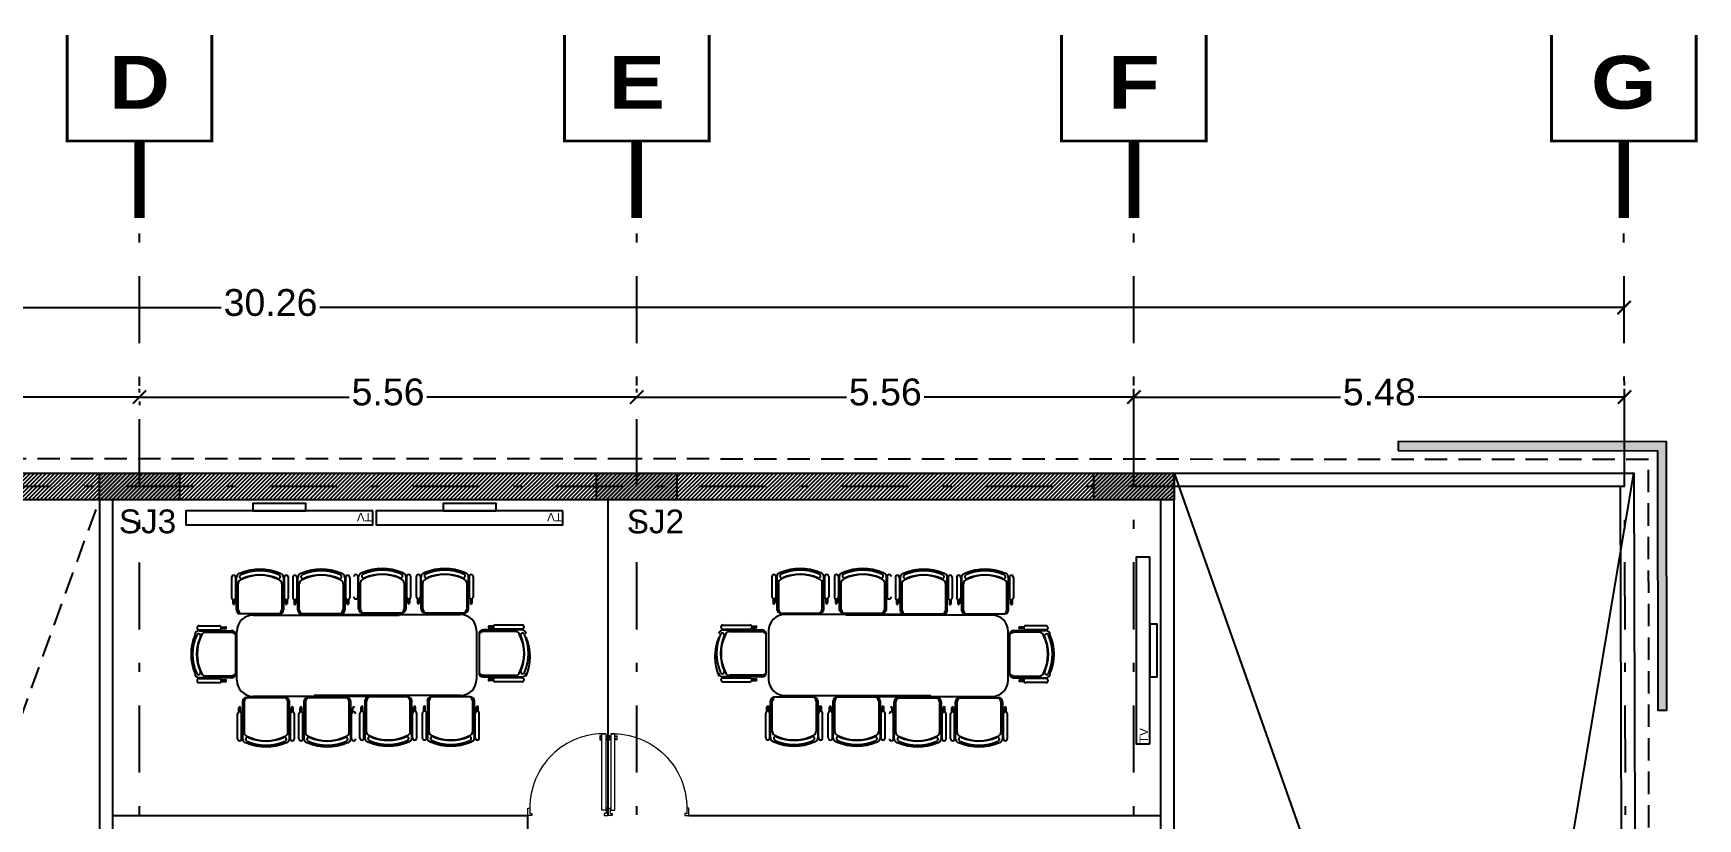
# Model space of a CAD drawing. Header units: millimetres. Extents: x -101 to 3415, y -52 to 1366.
# Drawn here: x 19.76 to 38.37, y 202.74 to 211.52 of the extents above; entities that cross this region are included whole.
import ezdxf
from ezdxf.enums import TextEntityAlignment as Align

# ---------------------------------------------------------------- set-up
doc = ezdxf.new("R2010")
doc.units = ezdxf.units.MM
for name, pattern in [('XR EJES SUPERIORES$0$DASHDOT2', [0.5, 0.25, -0.125, 0, -0.125]), ('XR LINDERO N$0$A-100a LALA IRAPUATO nave equipo$0$HIDDEN', [0.375, 0.25, -0.125]), ('XR N4$0$HIDDEN', [0.375, 0.25, -0.125])]:
    doc.linetypes.add(name, pattern=pattern)
for name, color, linetype in [('00_ARQ', 8, 'Continuous'), ('ARQ_MOBILIARIO', 8, 'Continuous'), ('Texto_Iluminación', 7, 'Continuous'), ('XR EJES SUPERIORES$0$A-COTAS', 8, 'Continuous'), ('XR EJES SUPERIORES$0$A-EJES', 8, 'XR EJES SUPERIORES$0$DASHDOT2')]:
    doc.layers.add(name, color=color, linetype=linetype)
doc.styles.add('TÍTULO', font='arial.ttf', dxfattribs={"height": 0.19})
doc.styles.add('XR EJES SUPERIORES$0$protot1', font='')
doc.styles.add('XR EJES SUPERIORES$0$Standard', font='arial.ttf')
doc.styles.get('XR EJES SUPERIORES$0$protot1').set_extended_font_data('Arial Black')
doc.dimstyles.new('XR EJES SUPERIORES$0$PAÑOS50', dxfattribs={"dimscale": 0.5, "dimtxt": 0.6, "dimasz": 0.3, "dimexe": 0.18, "dimexo": 0.1, "dimgap": 0.09, "dimtad": 0, "dimtih": 1, "dimtoh": 1, "dimzin": 0, "dimdsep": 46, "dimtxsty": 'XR EJES SUPERIORES$0$Standard', "dimblk": 'XR EJES SUPERIORES$0$_ArchTick', "dimcen": 0.09, "dimclrd": 256, "dimclre": 256, "dimclrt": 2, "dimadec": 0, "dimazin": 0, "dimtfac": 1, "dimtix": 1, "dimtmove": 2, "dimatfit": 3, "dimldrblk": 'XR EJES SUPERIORES$0$_ArchTick', "dimfxl": 0.18, "dimtvp": 0.18, "dimtolj": 1, "dimtzin": 0, "dimarcsym": 0})

# ---------------------------------------------------------------- blocks, each defined once
blk = doc.blocks.new('XR EJES SUPERIORES$0$EJE_HOR')
at = {"color": 1, "linetype": 'Continuous', "const_width": 0.025}
blk.add_lwpolyline([(-0.616, 0.909), (-0.616, 0.005), (0.616, 0.005), (0.616, 0.909)], dxfattribs=at)
at = {"color": 2, "linetype": 'Continuous', "const_width": 0.09}
blk.add_lwpolyline([(0, 0), (0, -0.652)], dxfattribs=at)
at = {"color": 4, "style": 'XR EJES SUPERIORES$0$protot1', "oblique": 360}
blk.add_attdef('EJE', text='', height=0.45, dxfattribs=at).set_placement((0, 0.279), align=Align.CENTER)
blk = doc.blocks.new('XR EJES SUPERIORES$0$_ArchTick')
at = {"color": 0, "linetype": 'ByBlock', "const_width": 0.15}
blk.add_lwpolyline([(-0.5, -0.5), (0.5, 0.5)], dxfattribs=at)
blk = doc.blocks.new('*D36')
at = {"layer": 'Defpoints', "color": 0, "linetype": 'Continuous', "transparency": 16777216}
for p in [(13.821, 0.657), (13.821, 0.657), (19.38, 0.657)]:
    blk.add_point(p, dxfattribs=at)
at = {"layer": 'XR EJES SUPERIORES$0$A-COTAS', "linetype": 'Continuous', "lineweight": -2, "transparency": 16777216}
for p, q in [((13.821, 0.707), (13.821, 0.747)), ((19.38, 0.707), (19.38, 0.747)), ((13.821, 0.657), (16.166, 0.657)), ((19.38, 0.657), (17.035, 0.657))]:
    blk.add_line(p, q, dxfattribs=at)
at = {"layer": 'XR EJES SUPERIORES$0$A-COTAS', "linetype": 'Continuous', "lineweight": -2, "transparency": 16777216, "xscale": 0.15, "yscale": 0.15, "zscale": 0.15, "rotation": 180}
blk.add_blockref('XR EJES SUPERIORES$0$_ArchTick', (13.821, 0.657), dxfattribs=at)
at = {"layer": 'XR EJES SUPERIORES$0$A-COTAS', "linetype": 'Continuous', "lineweight": -2, "transparency": 16777216, "xscale": 0.15, "yscale": 0.15, "zscale": 0.15}
blk.add_blockref('XR EJES SUPERIORES$0$_ArchTick', (19.38, 0.657), dxfattribs=at)
at = {"layer": 'XR EJES SUPERIORES$0$A-COTAS', "color": 2, "linetype": 'Continuous', "transparency": 16777216, "insert": (16.6, 0.712), "char_height": 0.3, "attachment_point": 5, "style": 'XR EJES SUPERIORES$0$Standard'}
blk.add_mtext('\\A1;5.56', dxfattribs=at)
blk = doc.blocks.new('*D37')
at = {"layer": 'Defpoints', "color": 0, "linetype": 'Continuous', "transparency": 16777216}
for p in [(0.155, 1.571), (30.418, 1.657), (30.418, 1.638)]:
    blk.add_point(p, dxfattribs=at)
at = {"layer": 'XR EJES SUPERIORES$0$A-COTAS', "linetype": 'Continuous', "lineweight": -2, "transparency": 16777216}
for p, q in [((0.155, 1.621), (0.155, 1.747)), ((30.418, 1.688), (30.418, 1.747)), ((0.155, 1.657), (14.735, 1.657)), ((30.418, 1.657), (15.837, 1.657))]:
    blk.add_line(p, q, dxfattribs=at)
at = {"layer": 'XR EJES SUPERIORES$0$A-COTAS', "linetype": 'Continuous', "lineweight": -2, "transparency": 16777216, "xscale": 0.15, "yscale": 0.15, "zscale": 0.15, "rotation": 180}
blk.add_blockref('XR EJES SUPERIORES$0$_ArchTick', (0.155, 1.657), dxfattribs=at)
at = {"layer": 'XR EJES SUPERIORES$0$A-COTAS', "linetype": 'Continuous', "lineweight": -2, "transparency": 16777216, "xscale": 0.15, "yscale": 0.15, "zscale": 0.15}
blk.add_blockref('XR EJES SUPERIORES$0$_ArchTick', (30.418, 1.657), dxfattribs=at)
at = {"layer": 'XR EJES SUPERIORES$0$A-COTAS', "color": 2, "linetype": 'Continuous', "transparency": 16777216, "insert": (15.286, 1.712), "char_height": 0.3, "attachment_point": 5, "style": 'XR EJES SUPERIORES$0$Standard'}
blk.add_mtext('\\A1;30.26', dxfattribs=at)
blk = doc.blocks.new('*D39')
at = {"layer": 'Defpoints', "color": 0, "transparency": 16777216}
for p in [(8.625, 2.657), (8.625, 0.657), (13.821, 0.657)]:
    blk.add_point(p, dxfattribs=at)
at = {"layer": 'XR EJES SUPERIORES$0$A-COTAS', "lineweight": -2, "transparency": 16777216}
for p, q in [((8.625, 2.607), (8.625, 0.567)), ((8.625, 0.657), (10.789, 0.657)), ((13.821, 0.657), (11.657, 0.657)), ((13.821, 0.607), (13.821, 0.567))]:
    blk.add_line(p, q, dxfattribs=at)
at = {"layer": 'XR EJES SUPERIORES$0$A-COTAS', "lineweight": -2, "transparency": 16777216, "xscale": 0.15, "yscale": 0.15, "zscale": 0.15, "rotation": 180}
blk.add_blockref('XR EJES SUPERIORES$0$_ArchTick', (8.625, 0.657), dxfattribs=at)
at = {"layer": 'XR EJES SUPERIORES$0$A-COTAS', "lineweight": -2, "transparency": 16777216, "xscale": 0.15, "yscale": 0.15, "zscale": 0.15}
blk.add_blockref('XR EJES SUPERIORES$0$_ArchTick', (13.821, 0.657), dxfattribs=at)
at = {"layer": 'XR EJES SUPERIORES$0$A-COTAS', "color": 2, "transparency": 16777216, "insert": (11.223, 0.712), "char_height": 0.3, "attachment_point": 5, "style": 'XR EJES SUPERIORES$0$Standard'}
blk.add_mtext('\\A1;5.20', dxfattribs=at)
blk = doc.blocks.new('*D43')
at = {"layer": 'Defpoints', "color": 0, "transparency": 16777216}
for p in [(19.38, 0.657), (19.38, 0.657), (24.938, 0.185)]:
    blk.add_point(p, dxfattribs=at)
at = {"layer": 'XR EJES SUPERIORES$0$A-COTAS', "lineweight": -2, "transparency": 16777216}
for p, q in [((19.38, 0.707), (19.38, 0.747)), ((24.938, 0.235), (24.938, 0.747)), ((19.38, 0.657), (21.725, 0.657)), ((24.938, 0.657), (22.594, 0.657))]:
    blk.add_line(p, q, dxfattribs=at)
at = {"layer": 'XR EJES SUPERIORES$0$A-COTAS', "lineweight": -2, "transparency": 16777216, "xscale": 0.15, "yscale": 0.15, "zscale": 0.15, "rotation": 180}
blk.add_blockref('XR EJES SUPERIORES$0$_ArchTick', (19.38, 0.657), dxfattribs=at)
at = {"layer": 'XR EJES SUPERIORES$0$A-COTAS', "lineweight": -2, "transparency": 16777216, "xscale": 0.15, "yscale": 0.15, "zscale": 0.15}
blk.add_blockref('XR EJES SUPERIORES$0$_ArchTick', (24.938, 0.657), dxfattribs=at)
at = {"layer": 'XR EJES SUPERIORES$0$A-COTAS', "color": 2, "transparency": 16777216, "insert": (22.159, 0.712), "char_height": 0.3, "attachment_point": 5, "style": 'XR EJES SUPERIORES$0$Standard'}
blk.add_mtext('\\A1;5.56', dxfattribs=at)
blk = doc.blocks.new('*D44')
at = {"layer": 'Defpoints', "color": 0, "transparency": 16777216}
for p in [(30.423, 0.657), (24.938, 0.235), (30.423, 0.297)]:
    blk.add_point(p, dxfattribs=at)
at = {"layer": 'XR EJES SUPERIORES$0$A-COTAS', "lineweight": -2, "transparency": 16777216}
for p, q in [((24.938, 0.285), (24.938, 0.747)), ((30.423, 0.347), (30.423, 0.747)), ((24.938, 0.657), (27.246, 0.657)), ((30.423, 0.657), (28.116, 0.657))]:
    blk.add_line(p, q, dxfattribs=at)
at = {"layer": 'XR EJES SUPERIORES$0$A-COTAS', "lineweight": -2, "transparency": 16777216, "xscale": 0.15, "yscale": 0.15, "zscale": 0.15, "rotation": 180}
blk.add_blockref('XR EJES SUPERIORES$0$_ArchTick', (24.938, 0.657), dxfattribs=at)
at = {"layer": 'XR EJES SUPERIORES$0$A-COTAS', "lineweight": -2, "transparency": 16777216, "xscale": 0.15, "yscale": 0.15, "zscale": 0.15}
blk.add_blockref('XR EJES SUPERIORES$0$_ArchTick', (30.423, 0.657), dxfattribs=at)
at = {"layer": 'XR EJES SUPERIORES$0$A-COTAS', "color": 2, "transparency": 16777216, "insert": (27.681, 0.712), "char_height": 0.3, "attachment_point": 5, "style": 'XR EJES SUPERIORES$0$Standard'}
blk.add_mtext('\\A1;5.48', dxfattribs=at)
blk = doc.blocks.new('XR COLUMNAS SUPERIORES')
at = {"layer": '00_ARQ', "linetype": 'ByBlock'}
h = blk.add_hatch(color=256, dxfattribs=at)
h.dxf.hatch_style = 1
h.paths.add_polyline_path([(14.269, -0.493), (13.373, -0.493), (13.373, -0.193), (14.269, -0.193)])
h = blk.add_hatch(color=256, dxfattribs=at)
h.dxf.hatch_style = 1
h.paths.add_polyline_path([(19.828, -0.493), (18.931, -0.493), (18.931, -0.193), (19.828, -0.193)])
h = blk.add_hatch(color=256, dxfattribs=at)
h.dxf.hatch_style = 1
h.paths.add_polyline_path([(25.387, -0.493), (24.49, -0.493), (24.49, -0.193), (25.387, -0.193)])
for points in [[(14.269, -0.493), (13.373, -0.493), (13.373, -0.193), (14.269, -0.193)], [(19.828, -0.493), (18.931, -0.493), (18.931, -0.193), (19.828, -0.193)], [(25.387, -0.493), (24.49, -0.493), (24.49, -0.193), (25.387, -0.193)]]:
    blk.add_lwpolyline(points, close=True, dxfattribs=at)
blk = doc.blocks.new('XR N1-N2$0$030 puerta 013-h')
at = {"linetype": 'Continuous', "lineweight": 0}
for p, q in [((3.994, 17.305), (3.994, 17.255)), ((4.007, 17.305), (3.994, 17.305)), ((3.994, 17.255), (4.007, 17.255)), ((4.007, 17.305), (4.007, 17.293)), ((4.007, 17.293), (4.019, 17.293)), ((4.007, 17.255), (4.007, 17.268)), ((4.007, 17.268), (4.019, 17.268)), ((4.019, 17.33), (4.069, 17.33)), ((4.019, 16.38), (4.019, 17.33)), ((4.069, 17.33), (4.069, 16.38)), ((4.081, 17.293), (4.069, 17.293)), ((4.081, 17.268), (4.069, 17.268)), ((4.081, 17.305), (4.094, 17.305)), ((4.081, 17.305), (4.081, 17.293)), ((4.081, 17.255), (4.081, 17.268)), ((4.094, 17.255), (4.081, 17.255)), ((4.094, 17.305), (4.094, 17.255)), ((3.099, 16.365), (3.099, 16.405)), ((3.099, 16.405), (3.124, 16.405)), ((3.099, 16.315), (3.099, 16.365)), ((3.124, 16.405), (3.124, 16.34)), ((3.124, 16.34), (3.149, 16.34)), ((3.149, 16.34), (3.149, 16.315)), ((4.069, 16.38), (4.019, 16.38)), ((4.049, 16.34), (4.049, 16.315)), ((4.074, 16.34), (4.049, 16.34)), ((4.099, 16.405), (4.074, 16.405)), ((4.074, 16.405), (4.074, 16.34)), ((4.099, 16.405), (4.099, 16.315)), ((3.149, 16.315), (3.099, 16.315)), ((4.049, 16.315), (4.099, 16.315))]:
    blk.add_line(p, q, dxfattribs=at)
blk.add_arc((4.044, 16.41), 0.92, 88.4391, 180.3278, dxfattribs=at)
blk = doc.blocks.new('XR EJES SUPERIORES')
at = {"layer": 'XR EJES SUPERIORES$0$A-EJES', "color": 251, "linetype": 'XR EJES SUPERIORES$0$DASHDOT2', "ltscale": 3}
for p, q in [((13.821, -14.741), (13.821, 2.657)), ((19.38, -14.74), (19.38, 2.657)), ((24.938, -14.74), (24.938, 2.657)), ((30.467, -14.74), (30.415, 2.657)), ((30.426, -0.343), (-2.851, -0.344))]:
    blk.add_line(p, q, dxfattribs=at)
at = {"layer": 'XR EJES SUPERIORES$0$A-EJES'}
ref = blk.add_blockref('XR EJES SUPERIORES$0$EJE_HOR', (13.821, 3.513), dxfattribs=dict(at, xscale=1.3125, yscale=1.3125, zscale=1.3125))
ref.add_attrib('EJE', 'D', dxfattribs={"layer": '0', "color": 4, "height": 0.591, "style": 'XR EJES SUPERIORES$0$protot1'}).set_placement((13.821, 3.88), align=Align.CENTER)
ref = blk.add_blockref('XR EJES SUPERIORES$0$EJE_HOR', (19.38, 3.513), dxfattribs=dict(at, xscale=1.3125, yscale=1.3125, zscale=1.3125))
ref.add_attrib('EJE', 'E', dxfattribs={"layer": '0', "color": 4, "height": 0.591, "style": 'XR EJES SUPERIORES$0$protot1'}).set_placement((19.38, 3.88), align=Align.CENTER)
ref = blk.add_blockref('XR EJES SUPERIORES$0$EJE_HOR', (24.938, 3.513), dxfattribs=dict(at, xscale=1.3125, yscale=1.3125, zscale=1.3125))
ref.add_attrib('EJE', 'F', dxfattribs={"layer": '0', "color": 4, "height": 0.591, "style": 'XR EJES SUPERIORES$0$protot1'}).set_placement((24.938, 3.88), align=Align.CENTER)
ref = blk.add_blockref('XR EJES SUPERIORES$0$EJE_HOR', (30.415, 3.513), dxfattribs=dict(at, xscale=1.3125, yscale=1.3125, zscale=1.3125))
ref.add_attrib('EJE', 'G', dxfattribs={"layer": '0', "color": 4, "height": 0.591, "style": 'XR EJES SUPERIORES$0$protot1'}).set_placement((30.415, 3.88), align=Align.CENTER)
at = {"layer": 'XR EJES SUPERIORES$0$A-COTAS'}
for base, p1, p2, picture, middle in [((8.625, 0.657), (13.821, 0.657), (8.625, 2.657), '*D39', (11.223, 0.712)), ((19.38, 0.657), (24.938, 0.185), (19.38, 0.657), '*D43', (22.159, 0.712)), ((30.4231, 0.6571), (24.9385, 0.235), (30.4231, 0.2965), '*D44', (27.6808, 0.7123))]:
    dim = blk.add_linear_dim(base=base, p1=p1, p2=p2, dimstyle='XR EJES SUPERIORES$0$PAÑOS50', dxfattribs=at)
    dim.commit()
    dim.dimension.update_dxf_attribs({"geometry": picture, "text_midpoint": middle})
at = {"layer": 'XR EJES SUPERIORES$0$A-COTAS', "linetype": 'Continuous'}
for base, p1, p2, picture, middle in [((30.418, 1.657), (0.155, 1.571), (30.418, 1.638), '*D37', (15.286, 1.712)), ((13.821, 0.657), (19.38, 0.657), (13.821, 0.657), '*D36', (16.6, 0.712))]:
    dim = blk.add_linear_dim(base=base, p1=p1, p2=p2, dimstyle='XR EJES SUPERIORES$0$PAÑOS50', dxfattribs=at)
    dim.commit()
    dim.dimension.update_dxf_attribs({"geometry": picture, "text_midpoint": middle})

msp = doc.modelspace()

# ---------------------------------------------------------------- hatches: boundary and pattern name
at = {"layer": '00_ARQ'}
msp.add_hatch(color=256, dxfattribs=at).paths.add_polyline_path([(35.021, 206.859), (37.921, 206.857), (37.924, 203.957), (38.024, 203.957), (38.021, 206.957), (35.021, 206.959)])
h = msp.add_hatch(dxfattribs=at)
h.set_pattern_fill('ANSI31', color=8, scale=0.01)
h.set_pattern_definition([(45, (7.130205, 206.800287), (-0.02245064, 0.02245064), [])])
h.paths.add_polyline_path([(11.907, 206.607), (32.517, 206.607), (32.517, 206.307), (11.907, 206.307)])

# ---------------------------------------------------------------- linework, layer by layer
at = {"layer": '00_ARQ', "linetype": 'Continuous'}
for p, q in [((32.517, 206.607), (37.698, 191.91)), ((35.217, 192.06), (37.656, 206.607))]:
    msp.add_line(p, q, dxfattribs=at)
at = {"layer": '00_ARQ', "linetype": 'XR N4$0$HIDDEN'}
msp.add_line((15.415, 192.21), (20.503, 206.307), dxfattribs=at)
at = {"layer": '00_ARQ'}
for points in [[(35.021, 206.859), (37.921, 206.857), (37.924, 203.957), (38.024, 203.957), (38.021, 206.957), (35.021, 206.959)], [(11.907, 206.607), (32.517, 206.607), (32.517, 206.307), (11.907, 206.307)], [(32.517, 206.307), (32.367, 206.307), (32.367, 198.261), (32.517, 198.261)]]:
    msp.add_lwpolyline(points, close=True, dxfattribs=at)
at = {"layer": '00_ARQ', "linetype": 'XR LINDERO N$0$A-100a LALA IRAPUATO nave equipo$0$HIDDEN'}
msp.add_lwpolyline([(7.099, 191.76), (13.895, 191.762), (26.852, 191.762), (37.864, 191.76), (37.83, 198.144), (37.821, 206.757), (26.435, 206.765), (17.162, 206.769), (9.673, 206.772), (7.13, 206.8), (7.099, 191.76)], dxfattribs=at)
at = {"layer": '00_ARQ', "ltscale": 2}
msp.add_lwpolyline([(35.217, 192.06), (37.547, 192.06), (37.506, 206.457), (32.517, 206.457), (32.517, 206.607), (37.656, 206.607), (37.698, 191.91), (35.217, 191.91)], close=True, dxfattribs=at)
at = {"layer": '00_ARQ', "linetype": 'Continuous'}
msp.add_lwpolyline([(20.503, 206.307), (20.503, 192.21), (20.653, 192.21), (20.653, 206.307)], close=True, dxfattribs=at)
at = {"layer": 'ARQ_MOBILIARIO', "ltscale": 0.3}
for p, q in [((32.367, 206.307), (20.653, 206.307)), ((26.192, 202.78), (26.192, 206.307)), ((20.653, 202.78), (25.292, 202.78)), ((25.292, 198.298), (25.292, 202.78)), ((27.092, 202.78), (32.367, 202.78))]:
    msp.add_line(p, q, dxfattribs=at)
at = {"layer": 'ARQ_MOBILIARIO'}
for p, q in [((21.98, 205.441), (21.98, 205.214)), ((22.025, 205.441), (22.025, 205.214)), ((22.035, 205.078), (22.035, 205.441)), ((22.561, 205.441), (22.561, 205.078)), ((22.57, 205.441), (22.57, 205.214)), ((22.615, 205.441), (22.615, 205.214)), ((22.665, 205.441), (22.665, 205.214)), ((22.711, 205.441), (22.711, 205.214)), ((22.72, 205.078), (22.72, 205.441)), ((23.246, 205.441), (23.246, 205.078)), ((23.255, 205.441), (23.255, 205.214)), ((23.301, 205.441), (23.301, 205.214)), ((23.392, 205.449), (23.392, 205.222)), ((23.401, 205.086), (23.401, 205.449)), ((23.928, 205.449), (23.928, 205.086)), ((23.937, 205.449), (23.937, 205.222)), ((23.982, 205.449), (23.982, 205.222)), ((24.046, 205.45), (24.046, 205.223)), ((24.092, 205.45), (24.092, 205.223)), ((24.101, 205.087), (24.101, 205.45)), ((24.627, 205.45), (24.627, 205.087)), ((24.636, 205.45), (24.636, 205.223)), ((24.682, 205.45), (24.682, 205.223)), ((28.02, 205.45), (28.02, 205.223)), ((28.066, 205.45), (28.066, 205.223)), ((28.075, 205.45), (28.075, 205.087)), ((28.601, 205.087), (28.601, 205.45)), ((28.61, 205.45), (28.61, 205.223)), ((28.656, 205.45), (28.656, 205.223)), ((28.72, 205.449), (28.72, 205.222)), ((28.765, 205.449), (28.765, 205.222)), ((28.774, 205.449), (28.774, 205.086)), ((29.301, 205.086), (29.301, 205.449)), ((29.31, 205.449), (29.31, 205.222)), ((29.401, 205.441), (29.401, 205.214)), ((29.447, 205.441), (29.447, 205.214)), ((29.456, 205.441), (29.456, 205.078)), ((29.982, 205.078), (29.982, 205.441)), ((29.991, 205.441), (29.991, 205.214)), ((30.037, 205.441), (30.037, 205.214)), ((30.087, 205.441), (30.087, 205.214)), ((30.132, 205.441), (30.132, 205.214)), ((30.141, 205.441), (30.141, 205.078)), ((30.667, 205.078), (30.667, 205.441)), ((30.677, 205.441), (30.677, 205.214)), ((30.722, 205.441), (30.722, 205.214)), ((22.053, 205.078), (22.053, 205.369)), ((22.543, 205.369), (22.543, 205.078)), ((22.738, 205.078), (22.738, 205.369)), ((23.228, 205.369), (23.228, 205.078)), ((23.42, 205.086), (23.42, 205.378)), ((23.91, 205.378), (23.91, 205.086)), ((24.119, 205.087), (24.119, 205.378)), ((24.609, 205.378), (24.609, 205.087)), ((28.093, 205.378), (28.093, 205.087)), ((28.583, 205.087), (28.583, 205.378)), ((28.792, 205.378), (28.792, 205.086)), ((29.282, 205.086), (29.282, 205.378)), ((29.474, 205.369), (29.474, 205.078)), ((29.964, 205.078), (29.964, 205.369)), ((30.159, 205.369), (30.159, 205.078)), ((30.649, 205.078), (30.649, 205.369)), ((21.994, 205.193), (21.994, 205.146)), ((22.012, 205.193), (22.012, 205.146)), ((22.584, 205.193), (22.584, 205.146)), ((22.602, 205.193), (22.602, 205.146)), ((22.679, 205.193), (22.679, 205.146)), ((22.697, 205.193), (22.697, 205.146)), ((23.269, 205.193), (23.269, 205.146)), ((23.287, 205.193), (23.287, 205.146)), ((23.95, 205.202), (23.95, 205.154)), ((23.969, 205.202), (23.969, 205.154)), ((24.06, 205.202), (24.06, 205.155)), ((24.078, 205.202), (24.078, 205.155)), ((24.65, 205.202), (24.65, 205.155)), ((24.668, 205.202), (24.668, 205.155)), ((28.034, 205.202), (28.034, 205.155)), ((28.052, 205.202), (28.052, 205.155)), ((28.624, 205.202), (28.624, 205.155)), ((28.642, 205.202), (28.642, 205.155)), ((28.733, 205.202), (28.733, 205.154)), ((28.752, 205.202), (28.752, 205.154)), ((29.415, 205.193), (29.415, 205.146)), ((29.433, 205.193), (29.433, 205.146)), ((30.005, 205.193), (30.005, 205.146)), ((30.023, 205.193), (30.023, 205.146)), ((30.1, 205.193), (30.1, 205.146)), ((30.118, 205.193), (30.118, 205.146)), ((30.69, 205.193), (30.69, 205.146)), ((30.708, 205.193), (30.708, 205.146)), ((21.617, 204.9), (21.844, 204.9)), ((21.865, 204.886), (21.912, 204.886)), ((21.865, 204.868), (21.912, 204.868)), ((22.515, 205.033), (22.08, 205.033)), ((22.221, 205.018), (23.855, 205.018)), ((23.201, 205.033), (22.765, 205.033)), ((22.903, 205.026), (24.536, 205.026)), ((23.882, 205.041), (23.447, 205.041)), ((24.582, 205.041), (24.146, 205.041)), ((24.907, 204.895), (24.86, 204.895)), ((24.907, 204.877), (24.86, 204.877)), ((25.228, 204.908), (24.928, 204.908)), ((25.228, 204.863), (24.928, 204.863)), ((27.474, 204.908), (27.774, 204.908)), ((27.474, 204.863), (27.774, 204.863)), ((27.795, 204.895), (27.842, 204.895)), ((27.795, 204.877), (27.842, 204.877)), ((28.12, 205.041), (28.556, 205.041)), ((29.799, 205.026), (28.166, 205.026)), ((28.82, 205.041), (29.255, 205.041)), ((30.481, 205.018), (28.847, 205.018)), ((29.501, 205.033), (29.937, 205.033)), ((30.187, 205.033), (30.622, 205.033)), ((30.837, 204.886), (30.79, 204.886)), ((30.837, 204.868), (30.79, 204.868)), ((31.085, 204.9), (30.858, 204.9)), ((21.617, 204.854), (21.844, 204.854)), ((21.617, 204.845), (21.98, 204.845)), ((21.689, 204.827), (21.98, 204.827)), ((22.026, 204.8), (22.026, 204.364)), ((22.04, 204.292), (22.04, 204.837)), ((24.719, 204.845), (24.719, 204.301)), ((24.747, 204.809), (24.747, 204.373)), ((25.228, 204.854), (24.792, 204.854)), ((25.156, 204.836), (24.792, 204.836)), ((27.474, 204.854), (27.91, 204.854)), ((27.546, 204.836), (27.91, 204.836)), ((27.955, 204.809), (27.955, 204.373)), ((27.983, 204.845), (27.983, 204.301)), ((30.662, 204.292), (30.662, 204.837)), ((30.676, 204.8), (30.676, 204.364)), ((31.085, 204.845), (30.722, 204.845)), ((31.013, 204.827), (30.722, 204.827)), ((31.085, 204.854), (30.858, 204.854)), ((21.98, 204.319), (21.617, 204.319)), ((21.617, 204.31), (21.844, 204.31)), ((21.98, 204.337), (21.689, 204.337)), ((24.792, 204.346), (25.156, 204.346)), ((24.792, 204.328), (25.228, 204.328)), ((24.907, 204.305), (24.86, 204.305)), ((25.228, 204.319), (24.928, 204.319)), ((27.91, 204.328), (27.474, 204.328)), ((27.474, 204.319), (27.774, 204.319)), ((27.91, 204.346), (27.546, 204.346)), ((27.795, 204.305), (27.842, 204.305)), ((30.722, 204.337), (31.013, 204.337)), ((30.722, 204.319), (31.085, 204.319)), ((31.085, 204.31), (30.858, 204.31)), ((21.617, 204.265), (21.844, 204.265)), ((21.865, 204.296), (21.912, 204.296)), ((21.865, 204.278), (21.912, 204.278)), ((24.536, 204.119), (22.903, 204.119)), ((24.907, 204.287), (24.86, 204.287)), ((25.228, 204.273), (24.928, 204.273)), ((27.474, 204.273), (27.774, 204.273)), ((27.795, 204.287), (27.842, 204.287)), ((28.166, 204.119), (29.799, 204.119)), ((30.837, 204.296), (30.79, 204.296)), ((30.837, 204.278), (30.79, 204.278)), ((31.085, 204.265), (30.858, 204.265)), ((22.062, 203.935), (22.062, 203.983)), ((22.08, 203.935), (22.08, 203.983)), ((22.102, 204.051), (22.102, 203.637)), ((22.121, 204.051), (22.121, 203.709)), ((22.583, 204.096), (22.148, 204.096)), ((23.855, 204.111), (22.221, 204.111)), ((22.611, 203.709), (22.611, 204.051)), ((22.629, 203.637), (22.629, 204.051)), ((22.651, 203.935), (22.651, 203.983)), ((22.67, 203.935), (22.67, 203.983)), ((22.747, 203.935), (22.747, 203.983)), ((22.765, 203.935), (22.765, 203.983)), ((22.788, 204.051), (22.788, 203.637)), ((22.806, 204.051), (22.806, 203.709)), ((23.269, 204.096), (22.833, 204.096)), ((23.296, 203.709), (23.296, 204.051)), ((23.314, 203.637), (23.314, 204.051)), ((23.337, 203.935), (23.337, 203.983)), ((23.428, 203.944), (23.428, 203.991)), ((23.447, 203.944), (23.447, 203.991)), ((23.469, 204.059), (23.469, 203.645)), ((23.487, 204.059), (23.487, 203.717)), ((23.95, 204.104), (23.515, 204.104)), ((23.977, 203.717), (23.977, 204.059)), ((23.996, 203.645), (23.996, 204.059)), ((24.018, 203.944), (24.018, 203.991)), ((24.038, 203.944), (24.038, 203.991)), ((24.128, 203.944), (24.128, 203.991)), ((24.146, 203.944), (24.146, 203.991)), ((24.169, 204.059), (24.169, 203.646)), ((24.187, 204.059), (24.187, 203.718)), ((24.65, 204.105), (24.214, 204.105)), ((24.677, 203.718), (24.677, 204.059)), ((24.695, 203.646), (24.695, 204.059)), ((24.718, 203.944), (24.718, 203.991)), ((24.736, 203.944), (24.736, 203.991)), ((27.966, 203.944), (27.966, 203.991)), ((27.984, 203.944), (27.984, 203.991)), ((28.007, 203.646), (28.007, 204.059)), ((28.025, 203.718), (28.025, 204.059)), ((28.052, 204.105), (28.488, 204.105)), ((28.515, 204.059), (28.515, 203.718)), ((28.533, 204.059), (28.533, 203.646)), ((28.556, 203.944), (28.556, 203.991)), ((28.574, 203.944), (28.574, 203.991)), ((28.664, 203.944), (28.664, 203.991)), ((28.684, 203.944), (28.684, 203.991)), ((28.706, 203.645), (28.706, 204.059)), ((28.725, 203.717), (28.725, 204.059)), ((28.752, 204.104), (29.187, 204.104)), ((28.847, 204.111), (30.481, 204.111)), ((29.215, 204.059), (29.215, 203.717)), ((29.233, 204.059), (29.233, 203.645)), ((29.255, 203.944), (29.255, 203.991)), ((29.274, 203.944), (29.274, 203.991)), ((29.365, 203.935), (29.365, 203.983)), ((29.388, 203.637), (29.388, 204.051)), ((29.406, 203.709), (29.406, 204.051)), ((29.433, 204.096), (29.869, 204.096)), ((29.896, 204.051), (29.896, 203.709)), ((29.914, 204.051), (29.914, 203.637)), ((29.937, 203.935), (29.937, 203.983)), ((29.955, 203.935), (29.955, 203.983)), ((30.032, 203.935), (30.032, 203.983)), ((30.051, 203.935), (30.051, 203.983)), ((30.073, 203.637), (30.073, 204.051)), ((30.091, 203.709), (30.091, 204.051)), ((30.119, 204.096), (30.554, 204.096)), ((30.581, 204.051), (30.581, 203.709)), ((30.6, 204.051), (30.6, 203.637)), ((30.622, 203.935), (30.622, 203.983)), ((30.64, 203.935), (30.64, 203.983)), ((22.048, 203.637), (22.048, 203.915)), ((22.093, 203.637), (22.093, 203.915)), ((22.638, 203.637), (22.638, 203.915)), ((22.683, 203.637), (22.683, 203.915)), ((22.733, 203.637), (22.733, 203.915)), ((22.779, 203.637), (22.779, 203.915)), ((23.323, 203.637), (23.323, 203.915)), ((23.415, 203.645), (23.415, 203.923)), ((23.46, 203.645), (23.46, 203.923)), ((24.005, 203.645), (24.005, 203.923)), ((24.051, 203.646), (24.051, 203.923)), ((24.114, 203.646), (24.114, 203.923)), ((24.16, 203.646), (24.16, 203.923)), ((24.704, 203.646), (24.704, 203.923)), ((24.749, 203.646), (24.749, 203.923)), ((27.953, 203.646), (27.953, 203.923)), ((27.998, 203.646), (27.998, 203.923)), ((28.542, 203.646), (28.542, 203.923)), ((28.588, 203.646), (28.588, 203.923)), ((28.651, 203.646), (28.651, 203.923)), ((28.697, 203.645), (28.697, 203.923)), ((29.242, 203.645), (29.242, 203.923)), ((29.287, 203.645), (29.287, 203.923)), ((29.379, 203.637), (29.379, 203.915)), ((29.923, 203.637), (29.923, 203.915)), ((29.969, 203.637), (29.969, 203.915)), ((30.019, 203.637), (30.019, 203.915)), ((30.064, 203.637), (30.064, 203.915)), ((30.609, 203.637), (30.609, 203.915)), ((30.654, 203.637), (30.654, 203.915))]:
    msp.add_line(p, q, dxfattribs=at)
for centre, radius, start, end in [((22.003, 205.441), 0.0227, 360, 180), ((22.08, 205.441), 0.0454, 90, 180), ((22.092, 205.447), 0.0227, 114.0081, 294.0081), ((22.298, 204.987), 0.477, 62.4593, 117.5407), ((22.298, 204.987), 0.545, 66.4552, 113.5448), ((22.298, 204.987), 0.527, 65.9919, 114.0081), ((22.298, 204.987), 0.482, 65.9919, 114.0081), ((22.503, 205.447), 0.0227, 245.9919, 65.9919), ((22.515, 205.441), 0.0454, 360, 90), ((22.593, 205.441), 0.0227, 360, 180), ((22.688, 205.441), 0.0227, 360, 180), ((22.765, 205.441), 0.0454, 90, 180), ((22.778, 205.447), 0.0227, 114.0081, 294.0081), ((22.983, 204.987), 0.477, 62.4593, 117.5407), ((22.983, 204.987), 0.545, 66.4552, 113.5448), ((22.983, 204.987), 0.527, 65.9919, 114.0081), ((22.983, 204.987), 0.482, 65.9919, 114.0081), ((23.188, 205.447), 0.0227, 245.9919, 65.9919), ((23.201, 205.441), 0.0454, 360, 90), ((23.278, 205.441), 0.0227, 360, 180), ((23.37, 205.449), 0.0227, 360, 180), ((23.447, 205.449), 0.0454, 90, 180), ((23.459, 205.456), 0.0227, 114.0081, 294.0081), ((23.665, 204.995), 0.477, 62.4593, 117.5407), ((23.665, 204.995), 0.545, 66.4552, 113.5448), ((23.665, 204.995), 0.527, 65.9919, 114.0081), ((23.665, 204.995), 0.482, 65.9919, 114.0081), ((23.87, 205.456), 0.0227, 245.9919, 65.9919), ((23.882, 205.449), 0.0454, 360, 90), ((23.96, 205.449), 0.0227, 360, 180), ((24.069, 205.45), 0.0227, 360, 180), ((24.146, 205.45), 0.0454, 90, 180), ((24.159, 205.456), 0.0227, 114.0081, 294.0081), ((24.364, 204.995), 0.477, 62.4593, 117.5407), ((24.364, 204.995), 0.545, 66.4552, 113.5448), ((24.364, 204.995), 0.527, 65.9919, 114.0081), ((24.364, 204.995), 0.482, 65.9919, 114.0081), ((24.569, 205.456), 0.0227, 245.9919, 65.9919), ((24.582, 205.45), 0.0454, 360, 90), ((24.659, 205.45), 0.0227, 360, 180), ((28.043, 205.45), 0.0227, 0, 180), ((28.12, 205.45), 0.0454, 90, 180), ((28.133, 205.456), 0.0227, 114.0081, 294.0081), ((28.338, 204.995), 0.477, 62.4593, 117.5407), ((28.338, 204.995), 0.545, 66.4552, 113.5448), ((28.338, 204.995), 0.527, 65.9919, 114.0081), ((28.338, 204.995), 0.482, 65.9919, 114.0081), ((28.543, 205.456), 0.0227, 245.9919, 65.9919), ((28.556, 205.45), 0.0454, 0, 90), ((28.633, 205.45), 0.0227, 0, 180), ((28.742, 205.449), 0.0227, 0, 180), ((28.82, 205.449), 0.0454, 90, 180), ((28.832, 205.456), 0.0227, 114.0081, 294.0081), ((29.037, 204.995), 0.477, 62.4593, 117.5407), ((29.037, 204.995), 0.545, 66.4552, 113.5448), ((29.037, 204.995), 0.527, 65.9919, 114.0081), ((29.037, 204.995), 0.482, 65.9919, 114.0081), ((29.243, 205.456), 0.0227, 245.9919, 65.9919), ((29.255, 205.449), 0.0454, 0, 90), ((29.332, 205.449), 0.0227, 0, 180), ((29.424, 205.441), 0.0227, 0, 180), ((29.501, 205.441), 0.0454, 90, 180), ((29.514, 205.447), 0.0227, 114.0081, 294.0081), ((29.719, 204.987), 0.477, 62.4593, 117.5407), ((29.719, 204.987), 0.545, 66.4552, 113.5448), ((29.719, 204.987), 0.527, 65.9919, 114.0081), ((29.719, 204.987), 0.482, 65.9919, 114.0081), ((29.924, 205.447), 0.0227, 245.9919, 65.9919), ((29.937, 205.441), 0.0454, 0, 90), ((30.014, 205.441), 0.0227, 0, 180), ((30.109, 205.441), 0.0227, 0, 180), ((30.187, 205.441), 0.0454, 90, 180), ((30.199, 205.447), 0.0227, 114.0081, 294.0081), ((30.404, 204.987), 0.477, 62.4593, 117.5407), ((30.404, 204.987), 0.545, 66.4552, 113.5448), ((30.404, 204.987), 0.527, 65.9919, 114.0081), ((30.404, 204.987), 0.482, 65.9919, 114.0081), ((30.61, 205.447), 0.0227, 245.9919, 65.9919), ((30.622, 205.441), 0.0454, 0, 90), ((30.699, 205.441), 0.0227, 0, 180), ((22.098, 205.369), 0.0454, 117.5407, 180), ((22.497, 205.369), 0.0454, 360, 62.4593), ((22.783, 205.369), 0.0454, 117.5407, 180), ((23.183, 205.369), 0.0454, 360, 62.4593), ((23.465, 205.378), 0.0454, 117.5407, 180), ((23.864, 205.378), 0.0454, 360, 62.4593), ((24.164, 205.378), 0.0454, 117.5407, 180), ((24.564, 205.378), 0.0454, 360, 62.4593), ((28.138, 205.378), 0.0454, 117.5407, 180), ((28.538, 205.378), 0.0454, 0, 62.4593), ((28.838, 205.378), 0.0454, 117.5407, 180), ((29.237, 205.378), 0.0454, 0, 62.4593), ((29.519, 205.369), 0.0454, 117.5407, 180), ((29.919, 205.369), 0.0454, 0, 62.4593), ((30.205, 205.369), 0.0454, 117.5407, 180), ((30.604, 205.369), 0.0454, 0, 62.4593), ((22.003, 205.214), 0.0227, 180, 360), ((22.003, 205.146), 0.00907, 180, 360), ((22.08, 205.078), 0.0454, 180, 270), ((22.158, 205.11), 0.11, 197.077, 224.8505), ((22.437, 205.11), 0.11, 315.1495, 342.923), ((22.515, 205.078), 0.0454, 270, 360), ((22.593, 205.214), 0.0227, 180, 360), ((22.593, 205.146), 0.00907, 180, 360), ((22.688, 205.214), 0.0227, 180, 360), ((22.688, 205.146), 0.00907, 180, 360), ((22.765, 205.078), 0.0454, 180, 270), ((22.843, 205.11), 0.11, 197.077, 224.8505), ((23.123, 205.11), 0.11, 315.1495, 342.923), ((23.201, 205.078), 0.0454, 270, 360), ((23.278, 205.214), 0.0227, 180, 360), ((23.278, 205.146), 0.00907, 180, 360), ((23.37, 205.222), 0.0227, 180, 360), ((23.447, 205.086), 0.0454, 180, 270), ((23.525, 205.119), 0.11, 197.077, 224.8505), ((23.804, 205.119), 0.11, 315.1495, 342.923), ((23.882, 205.086), 0.0454, 270, 360), ((23.96, 205.222), 0.0227, 180, 360), ((23.96, 205.154), 0.00907, 180, 360), ((24.069, 205.223), 0.0227, 180, 360), ((24.069, 205.155), 0.00907, 180, 360), ((24.146, 205.087), 0.0454, 180, 270), ((24.224, 205.119), 0.11, 197.077, 224.8505), ((24.504, 205.119), 0.11, 315.1495, 342.923), ((24.582, 205.087), 0.0454, 270, 360), ((24.659, 205.223), 0.0227, 180, 360), ((24.659, 205.155), 0.00907, 180, 360), ((28.043, 205.223), 0.0227, 180, 0), ((28.043, 205.155), 0.00907, 180, 0), ((28.12, 205.087), 0.0454, 180, 270), ((28.198, 205.119), 0.11, 197.077, 224.8505), ((28.478, 205.119), 0.11, 315.1495, 342.923), ((28.556, 205.087), 0.0454, 270, 0), ((28.633, 205.223), 0.0227, 180, 0), ((28.633, 205.155), 0.00907, 180, 0), ((28.742, 205.222), 0.0227, 180, 0), ((28.742, 205.154), 0.00907, 180, 0), ((28.82, 205.086), 0.0454, 180, 270), ((28.898, 205.119), 0.11, 197.077, 224.8505), ((29.177, 205.119), 0.11, 315.1495, 342.923), ((29.255, 205.086), 0.0454, 270, 0), ((29.332, 205.222), 0.0227, 180, 0), ((29.424, 205.214), 0.0227, 180, 0), ((29.424, 205.146), 0.00907, 180, 0), ((29.501, 205.078), 0.0454, 180, 270), ((29.579, 205.11), 0.11, 197.077, 224.8505), ((29.859, 205.11), 0.11, 315.1495, 342.923), ((29.937, 205.078), 0.0454, 270, 0), ((30.014, 205.214), 0.0227, 180, 0), ((30.014, 205.146), 0.00907, 180, 0), ((30.109, 205.214), 0.0227, 180, 0), ((30.109, 205.146), 0.00907, 180, 0), ((30.187, 205.078), 0.0454, 180, 270), ((30.265, 205.11), 0.11, 197.077, 224.8505), ((30.544, 205.11), 0.11, 315.1495, 342.923), ((30.622, 205.078), 0.0454, 270, 0), ((30.699, 205.214), 0.0227, 180, 0), ((30.699, 205.146), 0.00907, 180, 0), ((21.617, 204.877), 0.0227, 90, 270), ((21.844, 204.877), 0.0227, 270, 90), ((21.912, 204.877), 0.00907, 270, 90), ((22.221, 204.837), 0.181, 90, 180), ((24.537, 204.845), 0.181, 0, 90), ((24.86, 204.886), 0.00907, 90, 270), ((24.928, 204.886), 0.0227, 90, 270), ((25.228, 204.886), 0.0227, 270, 90), ((27.474, 204.886), 0.0227, 90, 270), ((27.774, 204.886), 0.0227, 270, 90), ((27.842, 204.886), 0.00907, 270, 90), ((28.165, 204.845), 0.181, 90, 180), ((30.481, 204.837), 0.181, 360, 90), ((30.79, 204.877), 0.00907, 90, 270), ((30.858, 204.877), 0.0227, 90, 270), ((31.085, 204.877), 0.0227, 270, 90), ((22.072, 204.582), 0.545, 156.4552, 203.5448), ((22.072, 204.582), 0.527, 155.9919, 204.0081), ((21.617, 204.8), 0.0454, 90, 180), ((21.611, 204.787), 0.0227, 335.9919, 155.9919), ((22.072, 204.582), 0.482, 155.9919, 204.0081), ((22.072, 204.582), 0.477, 152.4593, 207.5407), ((21.689, 204.782), 0.0454, 90, 152.4593), ((21.98, 204.8), 0.0454, 360, 90), ((21.948, 204.722), 0.11, 45.1495, 72.923), ((24.792, 204.809), 0.0454, 90, 180), ((24.824, 204.73), 0.11, 107.077, 134.8505), ((25.156, 204.79), 0.0454, 27.5407, 90), ((24.773, 204.591), 0.477, 332.4593, 27.5407), ((25.234, 204.796), 0.0227, 24.0081, 204.0081), ((24.773, 204.591), 0.482, 335.9919, 24.0081), ((25.228, 204.809), 0.0454, 0, 90), ((24.773, 204.591), 0.527, 335.9919, 24.0081), ((24.773, 204.554), 0.545, 336.4552, 23.5448), ((27.929, 204.554), 0.545, 156.4552, 203.5448), ((27.929, 204.591), 0.527, 155.9919, 204.0081), ((27.474, 204.809), 0.0454, 90, 180), ((27.468, 204.796), 0.0227, 335.9919, 155.9919), ((27.929, 204.591), 0.482, 155.9919, 204.0081), ((27.929, 204.591), 0.477, 152.4593, 207.5407), ((27.546, 204.79), 0.0454, 90, 152.4593), ((27.91, 204.809), 0.0454, 360, 90), ((27.878, 204.73), 0.11, 45.1495, 72.923), ((30.722, 204.8), 0.0454, 90, 180), ((30.754, 204.722), 0.11, 107.077, 134.8505), ((31.013, 204.782), 0.0454, 27.5407, 90), ((30.63, 204.582), 0.477, 332.4593, 27.5407), ((31.091, 204.787), 0.0227, 24.0081, 204.0081), ((30.63, 204.582), 0.482, 335.9919, 24.0081), ((31.085, 204.8), 0.0454, 0, 90), ((30.63, 204.582), 0.527, 335.9919, 24.0081), ((30.63, 204.582), 0.545, 336.4552, 23.5448), ((21.617, 204.364), 0.0454, 180, 270), ((21.611, 204.377), 0.0227, 204.0081, 24.0081), ((21.617, 204.287), 0.0227, 90, 270), ((21.689, 204.383), 0.0454, 207.5407, 270), ((21.844, 204.287), 0.0227, 270, 90), ((21.948, 204.443), 0.11, 287.077, 314.8505), ((21.98, 204.364), 0.0454, 270, 360), ((24.824, 204.451), 0.11, 225.1495, 252.923), ((24.792, 204.373), 0.0454, 180, 270), ((24.86, 204.296), 0.00907, 90, 270), ((24.928, 204.296), 0.0227, 90, 270), ((25.156, 204.391), 0.0454, 270, 332.4593), ((25.234, 204.386), 0.0227, 155.9919, 335.9919), ((25.228, 204.373), 0.0454, 270, 0), ((25.228, 204.296), 0.0227, 270, 90), ((27.474, 204.373), 0.0454, 180, 270), ((27.468, 204.386), 0.0227, 204.0081, 24.0081), ((27.474, 204.296), 0.0227, 90, 270), ((27.546, 204.391), 0.0454, 207.5407, 270), ((27.774, 204.296), 0.0227, 270, 90), ((27.842, 204.296), 0.00907, 270, 90), ((27.878, 204.451), 0.11, 287.077, 314.8505), ((27.91, 204.373), 0.0454, 270, 360), ((30.754, 204.443), 0.11, 225.1495, 252.923), ((30.722, 204.364), 0.0454, 180, 270), ((30.858, 204.287), 0.0227, 90, 270), ((31.013, 204.383), 0.0454, 270, 332.4593), ((31.091, 204.377), 0.0227, 155.9919, 335.9919), ((31.085, 204.364), 0.0454, 270, 0), ((31.085, 204.287), 0.0227, 270, 90), ((21.912, 204.287), 0.00907, 270, 90), ((22.221, 204.292), 0.181, 180, 270), ((24.537, 204.301), 0.181, 270, 0), ((28.165, 204.301), 0.181, 180, 270), ((30.481, 204.292), 0.181, 270, 0), ((30.79, 204.287), 0.00907, 90, 270), ((22.071, 203.915), 0.0227, 0, 180), ((22.071, 203.983), 0.00907, 0, 180), ((22.148, 204.051), 0.0454, 90, 180), ((22.226, 204.018), 0.11, 135.1495, 162.923), ((22.505, 204.018), 0.11, 17.077, 44.8505), ((22.583, 204.051), 0.0454, 0, 90), ((22.66, 203.915), 0.0227, 0, 180), ((22.66, 203.983), 0.00907, 0, 180), ((22.756, 203.915), 0.0227, 0, 180), ((22.756, 203.983), 0.00907, 0, 180), ((22.833, 204.051), 0.0454, 90, 180), ((22.911, 204.018), 0.11, 135.1495, 162.923), ((23.191, 204.018), 0.11, 17.077, 44.8505), ((23.269, 204.051), 0.0454, 0, 90), ((23.346, 203.915), 0.0227, 0, 180), ((23.346, 203.983), 0.00907, 0, 180), ((23.438, 203.923), 0.0227, 0, 180), ((23.438, 203.991), 0.00907, 0, 180), ((23.515, 204.059), 0.0454, 90, 180), ((23.593, 204.027), 0.11, 135.1495, 162.923), ((23.872, 204.027), 0.11, 17.077, 44.8505), ((23.95, 204.059), 0.0454, 0, 90), ((24.027, 203.923), 0.0227, 0, 180), ((24.027, 203.991), 0.00907, 0, 180), ((24.137, 203.923), 0.0227, 0, 180), ((24.137, 203.991), 0.00907, 0, 180), ((24.214, 204.059), 0.0454, 90, 180), ((24.292, 204.027), 0.11, 135.1495, 162.923), ((24.571, 204.027), 0.11, 17.077, 44.8505), ((24.65, 204.059), 0.0454, 0, 90), ((24.727, 203.923), 0.0227, 0, 180), ((24.727, 203.991), 0.00907, 0, 180), ((27.975, 203.923), 0.0227, 360, 180), ((27.975, 203.991), 0.00907, 360, 180), ((28.052, 204.059), 0.0454, 90, 180), ((28.131, 204.027), 0.11, 135.1495, 162.923), ((28.41, 204.027), 0.11, 17.077, 44.8505), ((28.488, 204.059), 0.0454, 360, 90), ((28.565, 203.923), 0.0227, 360, 180), ((28.565, 203.991), 0.00907, 360, 180), ((28.675, 203.923), 0.0227, 360, 180), ((28.675, 203.991), 0.00907, 360, 180), ((28.752, 204.059), 0.0454, 90, 180), ((28.83, 204.027), 0.11, 135.1495, 162.923), ((29.109, 204.027), 0.11, 17.077, 44.8505), ((29.187, 204.059), 0.0454, 360, 90), ((29.264, 203.923), 0.0227, 360, 180), ((29.264, 203.991), 0.00907, 360, 180), ((29.356, 203.915), 0.0227, 360, 180), ((29.356, 203.983), 0.00907, 360, 180), ((29.433, 204.051), 0.0454, 90, 180), ((29.511, 204.018), 0.11, 135.1495, 162.923), ((29.791, 204.018), 0.11, 17.077, 44.8505), ((29.869, 204.051), 0.0454, 360, 90), ((29.946, 203.915), 0.0227, 360, 180), ((29.946, 203.983), 0.00907, 360, 180), ((30.042, 203.915), 0.0227, 360, 180), ((30.042, 203.983), 0.00907, 360, 180), ((30.119, 204.051), 0.0454, 90, 180), ((30.197, 204.018), 0.11, 135.1495, 162.923), ((30.476, 204.018), 0.11, 17.077, 44.8505), ((30.554, 204.051), 0.0454, 360, 90), ((30.631, 203.915), 0.0227, 360, 180), ((30.631, 203.983), 0.00907, 360, 180), ((22.071, 203.637), 0.0227, 180, 0), ((22.148, 203.637), 0.0454, 180, 270), ((22.166, 203.709), 0.0454, 180, 242.4593), ((22.16, 203.631), 0.0227, 65.9919, 245.9919), ((22.366, 204.092), 0.477, 242.4593, 297.5407), ((22.366, 204.092), 0.545, 246.4552, 293.5448), ((22.366, 204.092), 0.527, 245.9919, 294.0081), ((22.366, 204.092), 0.482, 245.9919, 294.0081), ((22.571, 203.631), 0.0227, 294.0081, 114.0081), ((22.583, 203.637), 0.0454, 270, 0), ((22.565, 203.709), 0.0454, 297.5407, 0), ((22.66, 203.637), 0.0227, 180, 0), ((22.756, 203.637), 0.0227, 180, 0), ((22.833, 203.637), 0.0454, 180, 270), ((22.851, 203.709), 0.0454, 180, 242.4593), ((22.846, 203.631), 0.0227, 65.9919, 245.9919), ((23.051, 204.092), 0.477, 242.4593, 297.5407), ((23.051, 204.092), 0.545, 246.4552, 293.5448), ((23.051, 204.092), 0.527, 245.9919, 294.0081), ((23.051, 204.092), 0.482, 245.9919, 294.0081), ((23.256, 203.631), 0.0227, 294.0081, 114.0081), ((23.269, 203.637), 0.0454, 270, 0), ((23.251, 203.709), 0.0454, 297.5407, 0), ((23.346, 203.637), 0.0227, 180, 0), ((23.438, 203.645), 0.0227, 180, 0), ((23.515, 203.645), 0.0454, 180, 270), ((23.533, 203.717), 0.0454, 180, 242.4593), ((23.527, 203.639), 0.0227, 65.9919, 245.9919), ((23.732, 204.1), 0.477, 242.4593, 297.5407), ((23.732, 204.1), 0.545, 246.4552, 293.5448), ((23.732, 204.1), 0.527, 245.9919, 294.0081), ((23.732, 204.1), 0.482, 245.9919, 294.0081), ((23.938, 203.639), 0.0227, 294.0081, 114.0081), ((23.95, 203.645), 0.0454, 270, 0), ((23.932, 203.717), 0.0454, 297.5407, 0), ((24.027, 203.645), 0.0227, 180, 0), ((24.137, 203.646), 0.0227, 180, 0), ((24.214, 203.646), 0.0454, 180, 270), ((24.232, 203.718), 0.0454, 180, 242.4593), ((24.227, 203.64), 0.0227, 65.9919, 245.9919), ((24.432, 204.1), 0.477, 242.4593, 297.5407), ((24.432, 204.1), 0.545, 246.4552, 293.5448), ((24.432, 204.1), 0.527, 245.9919, 294.0081), ((24.432, 204.1), 0.482, 245.9919, 294.0081), ((24.637, 203.64), 0.0227, 294.0081, 114.0081), ((24.65, 203.646), 0.0454, 270, 0), ((24.631, 203.718), 0.0454, 297.5407, 0), ((24.727, 203.646), 0.0227, 180, 0), ((27.975, 203.646), 0.0227, 180, 360), ((28.052, 203.646), 0.0454, 180, 270), ((28.071, 203.718), 0.0454, 180, 242.4593), ((28.065, 203.64), 0.0227, 65.9919, 245.9919), ((28.27, 204.1), 0.477, 242.4593, 297.5407), ((28.27, 204.1), 0.545, 246.4552, 293.5448), ((28.27, 204.1), 0.527, 245.9919, 294.0081), ((28.27, 204.1), 0.482, 245.9919, 294.0081), ((28.475, 203.64), 0.0227, 294.0081, 114.0081), ((28.488, 203.646), 0.0454, 270, 360), ((28.47, 203.718), 0.0454, 297.5407, 360), ((28.565, 203.646), 0.0227, 180, 360), ((28.675, 203.645), 0.0227, 180, 360), ((28.752, 203.645), 0.0454, 180, 270), ((28.77, 203.717), 0.0454, 180, 242.4593), ((28.764, 203.639), 0.0227, 65.9919, 245.9919), ((28.97, 204.1), 0.477, 242.4593, 297.5407), ((28.97, 204.1), 0.545, 246.4552, 293.5448), ((28.97, 204.1), 0.527, 245.9919, 294.0081), ((28.97, 204.1), 0.482, 245.9919, 294.0081), ((29.175, 203.639), 0.0227, 294.0081, 114.0081), ((29.187, 203.645), 0.0454, 270, 360), ((29.169, 203.717), 0.0454, 297.5407, 360), ((29.264, 203.645), 0.0227, 180, 360), ((29.356, 203.637), 0.0227, 180, 360), ((29.433, 203.637), 0.0454, 180, 270), ((29.451, 203.709), 0.0454, 180, 242.4593), ((29.446, 203.631), 0.0227, 65.9919, 245.9919), ((29.651, 204.092), 0.477, 242.4593, 297.5407), ((29.651, 204.092), 0.545, 246.4552, 293.5448), ((29.651, 204.092), 0.527, 245.9919, 294.0081), ((29.651, 204.092), 0.482, 245.9919, 294.0081), ((29.856, 203.631), 0.0227, 294.0081, 114.0081), ((29.869, 203.637), 0.0454, 270, 360), ((29.851, 203.709), 0.0454, 297.5407, 360), ((29.946, 203.637), 0.0227, 180, 360), ((30.042, 203.637), 0.0227, 180, 360), ((30.119, 203.637), 0.0454, 180, 270), ((30.137, 203.709), 0.0454, 180, 242.4593), ((30.131, 203.631), 0.0227, 65.9919, 245.9919), ((30.336, 204.092), 0.477, 242.4593, 297.5407), ((30.336, 204.092), 0.545, 246.4552, 293.5448), ((30.336, 204.092), 0.527, 245.9919, 294.0081), ((30.336, 204.092), 0.482, 245.9919, 294.0081), ((30.542, 203.631), 0.0227, 294.0081, 114.0081), ((30.554, 203.637), 0.0454, 270, 360), ((30.536, 203.709), 0.0454, 297.5407, 360), ((30.631, 203.637), 0.0227, 180, 360)]:
    msp.add_arc(centre, radius, start, end, dxfattribs=at)
at = {"layer": 'Texto_Iluminación', "ltscale": 0.3}
for points in [[(23.559, 206.183), (21.471, 206.183), (21.471, 206.029), (23.559, 206.029)], [(22.219, 206.183), (22.811, 206.183), (22.811, 206.267), (22.219, 206.267)], [(25.685, 206.183), (23.597, 206.183), (23.597, 206.029), (25.685, 206.029)], [(24.346, 206.183), (24.937, 206.183), (24.937, 206.267), (24.346, 206.267)], [(32.246, 203.579), (32.246, 205.667), (32.092, 205.667), (32.092, 203.579)], [(32.246, 204.919), (32.246, 204.328), (32.329, 204.328), (32.329, 204.919)]]:
    msp.add_lwpolyline(points, close=True, dxfattribs=at)

# ---------------------------------------------------------------- block references
at = {"layer": '00_ARQ'}
for name in ['XR EJES SUPERIORES', 'XR COLUMNAS SUPERIORES']:
    msp.add_blockref(name, (7.13, 206.8), dxfattribs=at)
at = {"layer": '00_ARQ', "linetype": 'Continuous', "lineweight": 0, "extrusion": (0, 0, -1), "yscale": 0.8999999999997751, "zscale": -0.8999999999997751}
for p, xscale, rotation in [((-22.504, 188.096), -0.8999999999997751, 359.9962343995317), ((-29.88, 188.096), 0.8999999999997751, 0.003765600468384171)]:
    msp.add_blockref('XR N1-N2$0$030 puerta 013-h', p, dxfattribs=dict(at, xscale=xscale, rotation=rotation))

# ---------------------------------------------------------------- texts
at = {"layer": '00_ARQ', "ltscale": 0.3, "style": 'TÍTULO'}
for s, p in [('SJ3', (20.721, 205.934, 1.014)), ('SJ2', (26.399, 205.933, 1.014))]:
    msp.add_text(s, height=0.266, dxfattribs=at).set_placement(p)
at = {"layer": 'Texto_Iluminación', "ltscale": 0.3, "style": 'TÍTULO'}
for rotation, p in [(180, (23.548, 206.162)), (180, (25.674, 206.162)), (90, (32.224, 203.59))]:
    msp.add_text('TV', height=0.0931, rotation=rotation, dxfattribs=at).set_placement(p)

doc.saveas('drawing.dxf')
